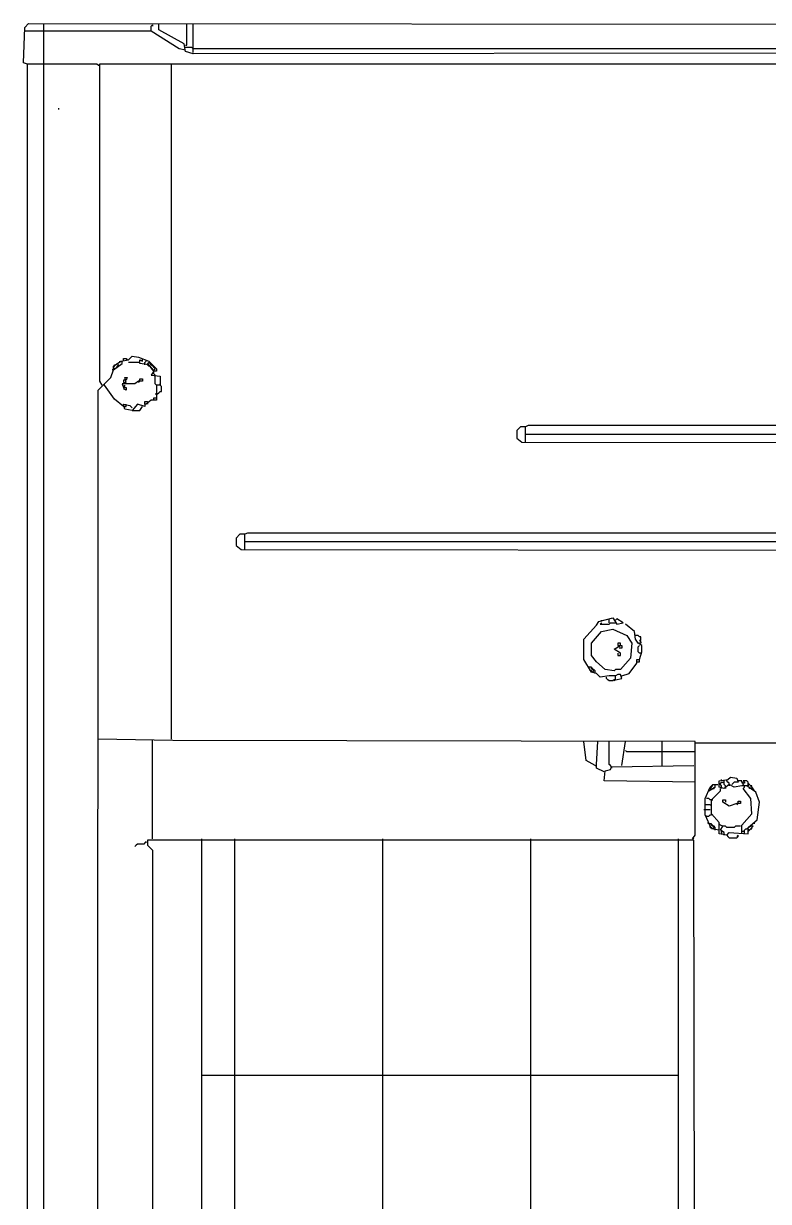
# Model space of a CAD drawing. Extents: x 3792242 to 5145247, y -1546315 to -1031918.
# Drawn here: x 4311306 to 4311722, y -1514963 to -1514304 of the extents above; entities that cross this region are included whole.
import ezdxf

# ---------------------------------------------------------------- set-up
doc = ezdxf.new("R2010")
doc.units = 0
doc.header["$MEASUREMENT"] = 0
doc.layers.add('ZZ-chladenie', color=133, linetype='CONTINUOUS')

msp = doc.modelspace()

# ---------------------------------------------------------------- linework, layer by layer
at = {"layer": 'ZZ-chladenie', "color": 9}
for p, q in [((4311305.857, -1514326.171), (4311306.563, -1514306.386)), ((4311306.563, -1514306.386), (4311308.683, -1514304.266)), ((4311308.683, -1514304.266), (4312238.581, -1514304.973)), ((4311317.162, -1515613.77), (4311317.162, -1514304.266)), ((4311377.224, -1514305.679), (4311377.931, -1514304.973)), ((4311377.224, -1514308.506), (4311377.224, -1514305.679)), ((4311377.931, -1514304.973), (4311377.931, -1514305.679)), ((4311381.464, -1514304.973), (4311381.464, -1514304.266)), ((4311381.464, -1514307.799), (4311381.464, -1514304.973)), ((4311397.009, -1514316.279), (4311397.009, -1514304.266)), ((4311400.543, -1514320.518), (4311400.543, -1514304.266)), ((4311317.162, -1514308.506), (4311306.563, -1514308.506)), ((4311377.224, -1514308.506), (4311317.162, -1514308.506)), ((4311392.77, -1514318.399), (4311377.224, -1514308.506)), ((4311395.596, -1514315.572), (4311381.464, -1514307.799)), ((4311396.302, -1514319.105), (4311392.77, -1514318.399)), ((4311396.302, -1514319.812), (4311395.596, -1514315.572)), ((4311396.302, -1514316.279), (4311397.009, -1514316.279)), ((4311399.836, -1514317.692), (4311396.302, -1514317.692)), ((4311400.543, -1514321.225), (4311396.302, -1514319.812)), ((4311400.543, -1514318.399), (4311399.836, -1514317.692)), ((4312144.602, -1514318.399), (4311400.543, -1514318.399)), ((4311307.977, -1514326.878), (4311305.857, -1514326.171)), ((4312144.602, -1514320.518), (4311400.543, -1514321.225)), ((4311317.162, -1514326.878), (4311307.977, -1514326.878)), ((4311307.977, -1515613.77), (4311307.977, -1514326.878)), ((4311346.84, -1514326.878), (4311317.162, -1514326.878)), ((4311347.547, -1514327.584), (4311346.84, -1514326.878)), ((4311347.547, -1514327.584), (4311348.253, -1514327.584)), ((4312157.321, -1514326.878), (4311348.253, -1514326.878)), ((4311348.253, -1514326.878), (4311348.253, -1514504.237)), ((4311388.53, -1514704.207), (4311388.53, -1514326.878)), ((4311325.642, -1514352.316), (4311325.642, -1514351.609)), ((4311364.505, -1514492.224), (4311366.625, -1514490.105)), ((4311366.625, -1514490.105), (4311370.158, -1514490.811)), ((4311370.158, -1514490.811), (4311375.811, -1514492.931)), ((4311356.026, -1514495.758), (4311360.266, -1514492.931)), ((4311356.026, -1514497.877), (4311360.972, -1514494.344)), ((4311356.026, -1514496.464), (4311356.732, -1514495.758)), ((4311356.026, -1514497.877), (4311356.026, -1514495.758)), ((4311356.732, -1514497.171), (4311356.026, -1514496.464)), ((4311356.026, -1514497.877), (4311356.732, -1514497.171)), ((4311356.732, -1514495.758), (4311356.732, -1514495.051)), ((4311356.732, -1514495.051), (4311357.439, -1514495.051)), ((4311358.145, -1514494.344), (4311357.439, -1514495.051)), ((4311357.439, -1514496.464), (4311358.145, -1514496.464)), ((4311358.852, -1514495.051), (4311358.145, -1514494.344)), ((4311358.145, -1514495.758), (4311358.852, -1514495.051)), ((4311358.145, -1514496.464), (4311358.145, -1514495.758)), ((4311359.559, -1514493.638), (4311359.559, -1514492.931)), ((4311360.266, -1514492.931), (4311364.505, -1514492.224)), ((4311360.972, -1514494.344), (4311360.972, -1514492.931)), ((4311361.679, -1514492.931), (4311361.679, -1514491.518)), ((4311361.679, -1514491.518), (4311363.092, -1514491.518)), ((4311363.092, -1514491.518), (4311363.799, -1514492.224)), ((4311363.799, -1514492.224), (4311363.092, -1514492.224)), ((4311370.865, -1514493.638), (4311364.505, -1514493.638)), ((4311370.865, -1514494.344), (4311370.865, -1514492.224)), ((4311370.865, -1514492.224), (4311372.278, -1514492.931)), ((4311375.811, -1514495.051), (4311370.865, -1514494.344)), ((4311372.278, -1514492.931), (4311372.278, -1514491.518)), ((4311373.691, -1514493.638), (4311374.397, -1514492.931)), ((4311373.691, -1514495.051), (4311373.691, -1514493.638)), ((4311374.397, -1514492.931), (4311374.397, -1514492.224)), ((4311375.104, -1514494.344), (4311375.811, -1514493.638)), ((4311375.811, -1514495.051), (4311375.104, -1514494.344)), ((4311375.811, -1514495.758), (4311375.104, -1514495.051)), ((4311375.811, -1514492.931), (4311380.051, -1514497.171)), ((4311376.518, -1514493.638), (4311375.811, -1514493.638)), ((4311378.637, -1514498.584), (4311375.811, -1514495.051)), ((4311376.518, -1514495.758), (4311375.811, -1514495.758)), ((4311376.518, -1514494.344), (4311376.518, -1514493.638)), ((4311377.224, -1514495.051), (4311376.518, -1514494.344)), ((4311377.224, -1514496.464), (4311376.518, -1514495.758)), ((4311377.931, -1514495.758), (4311377.224, -1514495.051)), ((4311377.931, -1514497.171), (4311377.224, -1514496.464)), ((4311378.637, -1514495.758), (4311377.931, -1514495.758)), ((4311377.931, -1514497.877), (4311377.931, -1514497.171)), ((4311378.637, -1514496.464), (4311378.637, -1514495.758)), ((4311379.344, -1514497.171), (4311378.637, -1514496.464)), ((4311378.637, -1514497.877), (4311379.344, -1514497.171)), ((4311380.051, -1514497.171), (4311380.051, -1514498.584)), ((4311347.547, -1514509.183), (4311354.613, -1514502.117)), ((4311348.253, -1514504.237), (4311349.666, -1514506.357)), ((4311354.613, -1514502.117), (4311356.026, -1514497.877)), ((4311356.026, -1514497.877), (4311355.319, -1514497.877)), ((4311363.092, -1514503.531), (4311361.679, -1514503.531)), ((4311361.679, -1514503.531), (4311361.679, -1514504.944)), ((4311363.092, -1514504.944), (4311362.386, -1514502.117)), ((4311362.386, -1514502.117), (4311363.799, -1514502.117)), ((4311363.799, -1514502.117), (4311363.092, -1514503.531)), ((4311370.158, -1514504.237), (4311368.038, -1514505.65)), ((4311370.865, -1514504.237), (4311370.158, -1514504.944)), ((4311372.278, -1514504.237), (4311370.158, -1514504.237)), ((4311370.865, -1514504.237), (4311370.865, -1514502.824)), ((4311370.865, -1514502.824), (4311372.278, -1514502.824)), ((4311372.278, -1514502.824), (4311372.278, -1514504.237)), ((4311378.637, -1514498.584), (4311377.224, -1514500.704)), ((4311377.224, -1514500.704), (4311382.17, -1514501.41)), ((4311378.637, -1514498.584), (4311377.931, -1514497.877)), ((4311378.637, -1514499.997), (4311378.637, -1514498.584)), ((4311380.051, -1514498.584), (4311378.637, -1514498.584)), ((4311379.344, -1514500.704), (4311378.637, -1514499.997)), ((4311379.344, -1514505.65), (4311379.344, -1514500.704)), ((4311382.17, -1514501.41), (4311382.17, -1514506.357)), ((4311347.021, -1515613.77), (4311347.547, -1514509.183)), ((4311351.079, -1514506.357), (4311351.079, -1514505.65)), ((4311356.732, -1514514.129), (4311351.079, -1514506.357)), ((4311368.038, -1514505.65), (4311360.972, -1514505.65)), ((4311360.972, -1514505.65), (4311361.679, -1514507.77)), ((4311361.679, -1514504.944), (4311363.092, -1514504.944)), ((4311362.386, -1514506.357), (4311361.679, -1514507.063)), ((4311361.679, -1514507.063), (4311362.386, -1514507.063)), ((4311361.679, -1514507.77), (4311363.092, -1514507.77)), ((4311363.092, -1514509.183), (4311361.679, -1514508.476)), ((4311362.386, -1514507.063), (4311362.386, -1514506.357)), ((4311363.092, -1514507.77), (4311363.092, -1514509.183)), ((4311380.051, -1514506.357), (4311379.344, -1514505.65)), ((4311382.17, -1514506.357), (4311380.051, -1514506.357)), ((4311380.051, -1514506.357), (4311380.051, -1514514.836)), ((4311380.757, -1514511.303), (4311381.464, -1514510.597)), ((4311381.464, -1514510.597), (4311382.17, -1514509.89)), ((4311382.17, -1514506.357), (4311382.17, -1514505.65)), ((4311382.877, -1514507.063), (4311382.17, -1514506.357)), ((4311382.17, -1514509.89), (4311382.877, -1514509.89)), ((4311382.877, -1514509.89), (4311382.877, -1514507.063)), ((4311361.679, -1514518.369), (4311356.732, -1514514.129)), ((4311362.386, -1514519.782), (4311361.679, -1514516.956)), ((4311361.679, -1514516.956), (4311365.212, -1514517.663)), ((4311363.092, -1514518.369), (4311363.092, -1514516.956)), ((4311369.452, -1514516.956), (4311366.625, -1514520.489)), ((4311373.691, -1514518.369), (4311369.452, -1514516.956)), ((4311373.691, -1514516.956), (4311373.691, -1514515.542)), ((4311373.691, -1514515.542), (4311375.104, -1514515.542)), ((4311374.397, -1514516.956), (4311373.691, -1514516.956)), ((4311373.691, -1514516.956), (4311373.691, -1514518.369)), ((4311377.224, -1514514.836), (4311374.397, -1514516.956)), ((4311375.104, -1514515.542), (4311375.104, -1514516.249)), ((4311375.104, -1514516.249), (4311375.104, -1514516.956)), ((4311380.051, -1514514.836), (4311377.224, -1514514.836)), ((4311378.637, -1514514.836), (4311378.637, -1514513.423)), ((4311378.637, -1514513.423), (4311379.344, -1514513.423)), ((4311379.344, -1514511.303), (4311380.757, -1514511.303)), ((4311379.344, -1514513.423), (4311380.051, -1514513.423)), ((4311361.679, -1514518.369), (4311363.092, -1514518.369)), ((4311366.625, -1514520.489), (4311362.386, -1514519.782)), ((4311365.212, -1514517.663), (4311366.625, -1514519.076)), ((4311366.625, -1514520.489), (4311370.865, -1514520.489)), ((4311370.865, -1514520.489), (4311372.278, -1514518.369)), ((4311583.554, -1514529.675), (4311581.434, -1514531.794)), ((4311586.381, -1514529.675), (4311583.554, -1514529.675)), ((4311587.794, -1514528.968), (4311586.381, -1514529.675)), ((4311586.381, -1514538.154), (4311586.381, -1514529.675)), ((4311959.471, -1514528.968), (4311587.794, -1514528.968)), ((4311581.434, -1514531.794), (4311581.434, -1514536.034)), ((4311581.434, -1514536.034), (4311584.261, -1514538.154)), ((4311960.177, -1514533.915), (4311586.381, -1514533.915)), ((4311584.261, -1514538.154), (4311959.471, -1514538.86)), ((4311426.687, -1514589.737), (4311424.567, -1514591.856)), ((4311429.513, -1514589.737), (4311426.687, -1514589.737)), ((4311430.927, -1514589.03), (4311429.513, -1514589.737)), ((4311429.513, -1514598.216), (4311429.513, -1514589.737)), ((4312116.338, -1514589.03), (4311430.927, -1514589.03)), ((4311424.567, -1514591.856), (4311424.567, -1514596.096)), ((4311424.567, -1514596.096), (4311427.393, -1514598.216)), ((4312117.045, -1514593.976), (4311429.513, -1514593.976)), ((4311427.393, -1514598.216), (4312116.338, -1514598.923)), ((4311618.885, -1514648.385), (4311625.951, -1514640.612)), ((4311625.951, -1514640.612), (4311627.364, -1514638.493)), ((4311627.364, -1514638.493), (4311635.137, -1514636.373)), ((4311628.777, -1514639.199), (4311628.071, -1514639.906)), ((4311628.071, -1514639.906), (4311633.017, -1514639.906)), ((4311628.777, -1514638.493), (4311628.777, -1514637.786)), ((4311628.777, -1514639.906), (4311628.777, -1514639.199)), ((4311633.017, -1514639.199), (4311633.017, -1514637.08)), ((4311633.017, -1514639.906), (4311633.724, -1514639.199)), ((4311633.724, -1514639.199), (4311636.55, -1514639.199)), ((4311635.137, -1514636.373), (4311637.256, -1514639.906)), ((4311637.256, -1514637.08), (4311636.55, -1514637.786)), ((4311640.79, -1514639.199), (4311637.256, -1514637.08)), ((4311637.256, -1514639.906), (4311640.79, -1514639.199)), ((4311647.149, -1514644.146), (4311642.203, -1514639.906)), ((4311618.885, -1514659.691), (4311618.885, -1514648.385)), ((4311623.124, -1514650.505), (4311628.777, -1514644.146)), ((4311628.777, -1514644.146), (4311635.137, -1514642.733)), ((4311635.137, -1514642.733), (4311642.909, -1514646.265)), ((4311642.909, -1514646.265), (4311645.736, -1514650.505)), ((4311647.856, -1514648.385), (4311647.149, -1514644.146)), ((4311649.269, -1514646.265), (4311647.856, -1514646.265)), ((4311649.269, -1514650.505), (4311647.856, -1514648.385)), ((4311649.976, -1514646.972), (4311649.269, -1514646.265)), ((4311650.682, -1514646.972), (4311649.976, -1514646.972)), ((4311650.682, -1514649.092), (4311649.976, -1514649.092)), ((4311649.976, -1514649.092), (4311650.682, -1514649.799)), ((4311650.682, -1514649.092), (4311650.682, -1514646.972)), ((4311623.124, -1514657.571), (4311623.124, -1514650.505)), ((4311635.843, -1514654.038), (4311639.376, -1514651.918)), ((4311639.376, -1514656.158), (4311635.843, -1514654.038)), ((4311639.376, -1514650.505), (4311637.963, -1514650.505)), ((4311637.963, -1514650.505), (4311637.963, -1514651.918)), ((4311637.963, -1514651.918), (4311639.376, -1514651.918)), ((4311640.083, -1514653.332), (4311638.669, -1514653.332)), ((4311639.376, -1514651.918), (4311639.376, -1514650.505)), ((4311639.376, -1514651.918), (4311640.083, -1514651.918)), ((4311640.083, -1514651.918), (4311640.083, -1514653.332)), ((4311645.736, -1514650.505), (4311645.029, -1514658.985)), ((4311651.389, -1514651.918), (4311649.269, -1514650.505)), ((4311649.269, -1514652.625), (4311649.976, -1514651.918)), ((4311649.269, -1514655.451), (4311649.269, -1514652.625)), ((4311649.976, -1514656.158), (4311649.269, -1514655.451)), ((4311650.682, -1514650.505), (4311649.976, -1514650.505)), ((4311649.976, -1514659.691), (4311651.389, -1514655.451)), ((4311650.682, -1514649.799), (4311650.682, -1514650.505)), ((4311651.389, -1514655.451), (4311651.389, -1514651.918)), ((4311623.124, -1514666.757), (4311618.885, -1514659.691)), ((4311625.951, -1514661.104), (4311623.124, -1514657.571)), ((4311630.897, -1514665.344), (4311625.951, -1514661.104)), ((4311637.963, -1514656.158), (4311637.963, -1514657.571)), ((4311637.963, -1514657.571), (4311639.376, -1514657.571)), ((4311639.376, -1514657.571), (4311639.376, -1514656.158)), ((4311645.029, -1514658.985), (4311639.376, -1514665.344)), ((4311644.323, -1514667.464), (4311648.563, -1514661.811)), ((4311648.563, -1514661.811), (4311648.563, -1514659.691)), ((4311648.563, -1514659.691), (4311649.976, -1514659.691)), ((4311648.563, -1514661.104), (4311649.976, -1514661.104)), ((4311650.682, -1514656.158), (4311649.976, -1514656.158)), ((4311649.976, -1514661.104), (4311649.976, -1514659.691)), ((4311650.682, -1514656.158), (4311651.389, -1514656.158)), ((4311621.711, -1514663.93), (4311621.004, -1514663.224)), ((4311623.124, -1514663.93), (4311621.711, -1514663.93)), ((4311622.417, -1514666.051), (4311622.417, -1514665.344)), ((4311623.124, -1514666.051), (4311622.417, -1514666.051)), ((4311623.124, -1514664.637), (4311623.124, -1514663.93)), ((4311623.831, -1514664.637), (4311623.124, -1514664.637)), ((4311623.831, -1514665.344), (4311623.124, -1514664.637)), ((4311623.831, -1514666.757), (4311623.124, -1514666.051)), ((4311625.951, -1514667.464), (4311623.124, -1514666.757)), ((4311623.831, -1514665.344), (4311623.831, -1514664.637)), ((4311624.538, -1514666.051), (4311623.831, -1514665.344)), ((4311624.538, -1514665.344), (4311623.831, -1514665.344)), ((4311624.538, -1514666.051), (4311623.831, -1514666.757)), ((4311623.831, -1514666.757), (4311624.538, -1514666.051)), ((4311625.244, -1514666.051), (4311624.538, -1514665.344)), ((4311625.244, -1514667.464), (4311625.244, -1514666.051)), ((4311628.071, -1514669.583), (4311625.951, -1514667.464)), ((4311633.017, -1514668.877), (4311628.071, -1514669.583)), ((4311635.843, -1514666.051), (4311630.897, -1514665.344)), ((4311636.55, -1514668.877), (4311633.017, -1514668.877)), ((4311636.55, -1514665.344), (4311635.843, -1514666.051)), ((4311639.376, -1514665.344), (4311636.55, -1514665.344)), ((4311637.963, -1514668.17), (4311636.55, -1514668.877)), ((4311636.55, -1514670.996), (4311636.55, -1514668.877)), ((4311639.376, -1514668.17), (4311637.963, -1514668.17)), ((4311640.083, -1514670.29), (4311639.376, -1514668.17)), ((4311640.083, -1514668.877), (4311644.323, -1514667.464)), ((4311631.604, -1514670.29), (4311631.604, -1514669.583)), ((4311632.31, -1514670.996), (4311631.604, -1514670.29)), ((4311633.017, -1514671.703), (4311632.31, -1514670.996)), ((4311635.137, -1514671.703), (4311633.017, -1514671.703)), ((4311635.843, -1514670.996), (4311635.137, -1514671.703)), ((4311636.55, -1514670.996), (4311635.843, -1514671.703)), ((4311636.55, -1514670.996), (4311635.843, -1514670.996)), ((4311636.55, -1514670.996), (4311640.083, -1514670.29)), ((4311389.236, -1514704.914), (4311347.547, -1514704.207)), ((4311377.931, -1514760.03), (4311377.931, -1514704.914)), ((4311681.066, -1514705.621), (4311389.236, -1514704.914)), ((4311620.298, -1514716.22), (4311618.885, -1514705.621)), ((4311625.951, -1514718.339), (4311626.658, -1514705.621)), ((4311633.017, -1514718.339), (4311633.017, -1514705.621)), ((4311640.083, -1514719.046), (4311642.203, -1514705.621)), ((4311662.694, -1514719.046), (4311662.694, -1514705.621)), ((4311681.066, -1514757.91), (4311681.066, -1514705.621)), ((4311681.066, -1514706.327), (4312155.908, -1514706.327)), ((4311642.909, -1514711.273), (4311642.203, -1514710.567)), ((4311662.694, -1514711.273), (4311642.909, -1514711.273)), ((4311681.066, -1514711.273), (4311662.694, -1514711.273)), ((4311625.244, -1514719.046), (4311620.298, -1514716.22)), ((4311625.244, -1514719.046), (4311625.951, -1514719.046)), ((4311625.951, -1514720.46), (4311625.951, -1514718.339)), ((4311630.19, -1514722.579), (4311625.951, -1514720.46)), ((4311630.897, -1514721.873), (4311633.724, -1514721.166)), ((4311633.724, -1514719.046), (4311633.017, -1514718.339)), ((4311634.43, -1514719.753), (4311633.724, -1514719.046)), ((4311633.724, -1514721.166), (4311634.43, -1514719.753)), ((4311634.43, -1514719.753), (4311680.36, -1514719.046)), ((4311634.43, -1514719.753), (4311634.43, -1514720.46)), ((4311630.19, -1514727.526), (4311630.897, -1514721.873)), ((4311681.066, -1514728.232), (4311630.19, -1514727.526)), ((4311694.492, -1514727.526), (4311699.438, -1514726.819)), ((4311694.492, -1514731.059), (4311694.492, -1514727.526)), ((4311695.199, -1514728.939), (4311695.905, -1514728.232)), ((4311695.905, -1514727.526), (4311695.905, -1514726.819)), ((4311695.905, -1514728.232), (4311695.905, -1514728.939)), ((4311695.905, -1514728.232), (4311697.318, -1514728.232)), ((4311697.318, -1514728.232), (4311697.318, -1514727.526)), ((4311697.318, -1514729.646), (4311697.318, -1514728.232)), ((4311698.731, -1514727.526), (4311698.731, -1514726.819)), ((4311699.438, -1514728.232), (4311698.731, -1514727.526)), ((4311699.438, -1514726.819), (4311700.851, -1514725.405)), ((4311700.145, -1514728.939), (4311699.438, -1514728.232)), ((4311700.851, -1514725.405), (4311704.385, -1514726.112)), ((4311702.971, -1514728.232), (4311701.558, -1514729.646)), ((4311705.091, -1514728.232), (4311702.971, -1514728.232)), ((4311704.385, -1514726.112), (4311705.091, -1514728.232)), ((4311707.211, -1514727.526), (4311705.091, -1514727.526)), ((4311707.211, -1514728.232), (4311707.211, -1514727.526)), ((4311707.917, -1514728.939), (4311707.211, -1514728.232)), ((4311710.037, -1514727.526), (4311707.917, -1514727.526)), ((4311707.917, -1514727.526), (4311708.624, -1514728.232)), ((4311708.624, -1514728.232), (4311708.624, -1514728.939)), ((4311710.744, -1514728.232), (4311710.037, -1514727.526)), ((4311710.744, -1514728.939), (4311710.744, -1514728.232)), ((4311686.719, -1514737.418), (4311689.546, -1514731.059)), ((4311688.839, -1514733.178), (4311692.372, -1514731.059)), ((4311689.546, -1514731.059), (4311690.959, -1514729.646)), ((4311689.546, -1514731.765), (4311690.252, -1514731.059)), ((4311690.252, -1514732.472), (4311689.546, -1514731.765)), ((4311690.252, -1514732.472), (4311689.546, -1514731.765)), ((4311690.252, -1514731.059), (4311690.252, -1514730.352)), ((4311690.252, -1514730.352), (4311690.959, -1514730.352)), ((4311690.959, -1514731.765), (4311690.252, -1514732.472)), ((4311690.252, -1514738.125), (4311695.199, -1514733.178)), ((4311690.959, -1514729.646), (4311693.785, -1514729.646)), ((4311690.959, -1514731.765), (4311691.665, -1514731.765)), ((4311691.665, -1514731.765), (4311691.665, -1514731.059)), ((4311692.372, -1514731.059), (4311692.372, -1514729.646)), ((4311697.318, -1514731.765), (4311694.492, -1514731.059)), ((4311695.199, -1514729.646), (4311695.199, -1514728.939)), ((4311695.905, -1514730.352), (4311695.199, -1514729.646)), ((4311695.199, -1514733.178), (4311695.199, -1514731.765)), ((4311695.905, -1514731.765), (4311695.905, -1514730.352)), ((4311698.025, -1514730.352), (4311697.318, -1514729.646)), ((4311700.145, -1514729.646), (4311697.318, -1514731.765)), ((4311698.025, -1514731.059), (4311698.025, -1514730.352)), ((4311698.025, -1514731.059), (4311698.025, -1514731.765)), ((4311700.145, -1514729.646), (4311700.145, -1514728.939)), ((4311700.145, -1514729.646), (4311700.145, -1514730.352)), ((4311702.971, -1514731.059), (4311700.145, -1514729.646)), ((4311707.211, -1514730.352), (4311702.971, -1514731.059)), ((4311707.917, -1514728.939), (4311707.211, -1514728.939)), ((4311710.037, -1514730.352), (4311707.211, -1514730.352)), ((4311708.624, -1514728.939), (4311707.917, -1514728.939)), ((4311707.917, -1514729.646), (4311707.917, -1514728.939)), ((4311708.624, -1514730.352), (4311707.917, -1514729.646)), ((4311707.917, -1514731.765), (4311708.624, -1514731.059)), ((4311712.157, -1514737.418), (4311707.917, -1514731.765)), ((4311708.624, -1514731.059), (4311708.624, -1514730.352)), ((4311714.983, -1514733.885), (4311710.037, -1514730.352)), ((4311712.864, -1514731.059), (4311710.744, -1514728.939)), ((4311710.744, -1514728.939), (4311710.744, -1514730.352)), ((4311710.744, -1514730.352), (4311710.744, -1514728.939)), ((4311711.451, -1514731.765), (4311711.451, -1514731.059)), ((4311712.157, -1514731.765), (4311711.451, -1514731.765)), ((4311712.864, -1514730.352), (4311712.157, -1514730.352)), ((4311712.864, -1514732.472), (4311712.157, -1514731.765)), ((4311712.864, -1514731.059), (4311712.864, -1514730.352)), ((4311713.57, -1514731.765), (4311712.864, -1514731.059)), ((4311714.277, -1514733.178), (4311712.864, -1514731.059)), ((4311713.57, -1514731.765), (4311712.864, -1514732.472)), ((4311712.864, -1514732.472), (4311713.57, -1514731.765)), ((4311717.103, -1514739.538), (4311714.983, -1514733.885)), ((4311686.719, -1514746.604), (4311686.719, -1514737.418)), ((4311689.546, -1514740.951), (4311686.719, -1514740.951)), ((4311688.839, -1514737.418), (4311687.426, -1514737.418)), ((4311689.546, -1514738.125), (4311688.839, -1514737.418)), ((4311690.252, -1514738.125), (4311689.546, -1514738.125)), ((4311689.546, -1514740.951), (4311690.252, -1514740.951)), ((4311690.252, -1514738.125), (4311690.959, -1514738.125)), ((4311690.252, -1514745.897), (4311690.252, -1514738.125)), ((4311696.612, -1514739.538), (4311696.612, -1514738.125)), ((4311696.612, -1514738.125), (4311698.025, -1514738.125)), ((4311700.145, -1514741.657), (4311696.612, -1514739.538)), ((4311698.025, -1514738.125), (4311698.025, -1514739.538)), ((4311704.385, -1514740.244), (4311700.145, -1514741.657)), ((4311705.091, -1514740.244), (4311704.385, -1514740.951)), ((4311706.504, -1514740.244), (4311704.385, -1514740.244)), ((4311705.091, -1514740.244), (4311705.091, -1514738.831)), ((4311705.091, -1514738.831), (4311706.504, -1514738.831)), ((4311706.504, -1514738.831), (4311706.504, -1514740.244)), ((4311712.864, -1514745.897), (4311712.157, -1514737.418)), ((4311715.69, -1514749.43), (4311717.103, -1514739.538)), ((4311686.719, -1514743.778), (4311686.012, -1514743.778)), ((4311689.546, -1514743.778), (4311686.719, -1514743.778)), ((4311690.252, -1514754.377), (4311686.719, -1514746.604)), ((4311687.426, -1514747.311), (4311686.719, -1514747.311)), ((4311687.426, -1514747.311), (4311688.839, -1514747.311)), ((4311688.839, -1514747.311), (4311689.546, -1514746.604)), ((4311689.546, -1514746.604), (4311690.252, -1514746.604)), ((4311694.492, -1514750.844), (4311690.252, -1514745.897)), ((4311707.211, -1514752.257), (4311712.864, -1514745.897)), ((4311688.839, -1514751.551), (4311688.133, -1514750.844)), ((4311690.252, -1514751.551), (4311688.839, -1514751.551)), ((4311689.546, -1514753.67), (4311689.546, -1514752.964)), ((4311690.252, -1514753.67), (4311689.546, -1514753.67)), ((4311690.252, -1514752.257), (4311690.252, -1514751.551)), ((4311690.959, -1514752.257), (4311690.252, -1514752.257)), ((4311690.959, -1514752.964), (4311690.252, -1514752.257)), ((4311690.959, -1514754.377), (4311690.252, -1514753.67)), ((4311694.492, -1514755.083), (4311690.252, -1514754.377)), ((4311690.959, -1514752.964), (4311690.959, -1514752.257)), ((4311691.665, -1514753.67), (4311690.959, -1514752.964)), ((4311691.665, -1514752.964), (4311690.959, -1514752.964)), ((4311691.665, -1514753.67), (4311690.959, -1514754.377)), ((4311690.959, -1514754.377), (4311691.665, -1514753.67)), ((4311692.372, -1514753.67), (4311691.665, -1514752.964)), ((4311692.372, -1514755.083), (4311692.372, -1514753.67)), ((4311694.492, -1514757.203), (4311694.492, -1514750.844)), ((4311695.199, -1514752.257), (4311694.492, -1514751.551)), ((4311696.612, -1514752.964), (4311695.199, -1514752.257)), ((4311695.199, -1514755.083), (4311696.612, -1514752.964)), ((4311698.025, -1514752.964), (4311696.612, -1514752.964)), ((4311698.731, -1514753.67), (4311698.025, -1514752.964)), ((4311702.971, -1514753.67), (4311698.731, -1514753.67)), ((4311703.678, -1514752.964), (4311702.971, -1514753.67)), ((4311706.504, -1514752.964), (4311703.678, -1514752.964)), ((4311707.211, -1514757.203), (4311707.211, -1514752.257)), ((4311708.624, -1514755.083), (4311709.331, -1514754.377)), ((4311709.331, -1514754.377), (4311710.037, -1514754.377)), ((4311710.744, -1514754.377), (4311710.037, -1514754.377)), ((4311710.744, -1514753.67), (4311715.69, -1514749.43)), ((4311710.744, -1514755.79), (4311713.57, -1514752.964)), ((4311710.744, -1514757.203), (4311710.744, -1514753.67)), ((4311711.451, -1514755.083), (4311710.744, -1514754.377)), ((4311711.451, -1514753.67), (4311711.451, -1514752.964)), ((4311711.451, -1514752.964), (4311712.157, -1514752.964)), ((4311713.57, -1514752.964), (4311712.157, -1514752.964)), ((4311712.157, -1514754.377), (4311712.864, -1514754.377)), ((4311712.864, -1514754.377), (4311712.864, -1514753.67)), ((4311714.277, -1514751.551), (4311714.277, -1514750.844)), ((4311680.36, -1514760.736), (4311375.104, -1514760.736)), ((4311375.104, -1514760.736), (4311375.104, -1514763.562)), ((4311405.488, -1515288.574), (4311405.488, -1514760.03)), ((4311423.861, -1515288.574), (4311423.861, -1514760.03)), ((4311506.533, -1515288.574), (4311506.533, -1514760.03)), ((4311589.207, -1515288.574), (4311589.207, -1514760.03)), ((4311671.881, -1515288.574), (4311671.881, -1514760.03)), ((4311679.653, -1514760.03), (4311681.066, -1514757.91)), ((4311679.653, -1514760.03), (4311680.36, -1514759.323)), ((4311681.066, -1515286.454), (4311680.36, -1514760.736)), ((4311698.731, -1514757.91), (4311694.492, -1514757.203)), ((4311697.318, -1514756.496), (4311695.199, -1514755.083)), ((4311695.905, -1514756.496), (4311695.905, -1514755.083)), ((4311695.905, -1514756.496), (4311695.905, -1514757.203)), ((4311697.318, -1514757.91), (4311697.318, -1514756.496)), ((4311698.731, -1514757.91), (4311700.145, -1514756.496)), ((4311698.731, -1514757.91), (4311699.438, -1514758.616)), ((4311699.438, -1514758.616), (4311700.145, -1514759.323)), ((4311700.145, -1514756.496), (4311710.744, -1514757.203)), ((4311700.145, -1514759.323), (4311704.385, -1514759.323)), ((4311705.091, -1514757.91), (4311704.385, -1514758.616)), ((4311704.385, -1514759.323), (4311705.091, -1514758.616)), ((4311705.091, -1514758.616), (4311705.091, -1514757.91)), ((4311708.624, -1514755.79), (4311707.211, -1514755.79)), ((4311708.624, -1514757.203), (4311708.624, -1514755.083)), ((4311710.744, -1514755.79), (4311711.451, -1514755.083)), ((4311368.745, -1514763.562), (4311368.038, -1514764.269)), ((4311369.452, -1514762.856), (4311368.745, -1514763.562)), ((4311372.984, -1514762.856), (4311369.452, -1514762.856)), ((4311373.691, -1514762.149), (4311372.984, -1514762.856)), ((4311374.397, -1514761.443), (4311373.691, -1514762.149)), ((4311374.397, -1514762.149), (4311374.397, -1514761.443)), ((4311375.104, -1514763.562), (4311377.931, -1514766.389)), ((4311377.931, -1514766.389), (4311377.931, -1515288.574)), ((4311423.861, -1514892.166), (4311405.488, -1514892.166)), ((4311506.533, -1514892.166), (4311423.861, -1514892.166)), ((4311589.207, -1514892.166), (4311506.533, -1514892.166)), ((4311671.881, -1514892.166), (4311589.207, -1514892.166))]:
    msp.add_line(p, q, dxfattribs=at)

doc.saveas('drawing.dxf')
